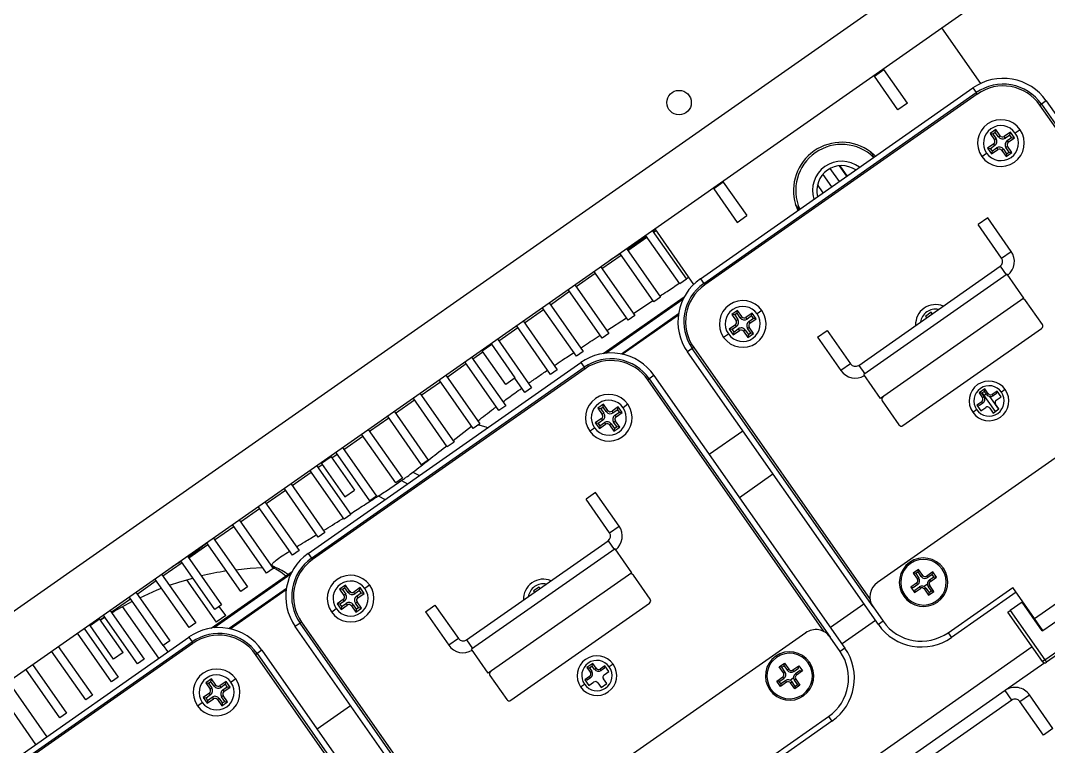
# Model space of a CAD drawing. Header units: millimetres. Extents: x 152904052 to 153933663, y 538271515 to 539240469.
# Drawn here: x 153459674.4 to 153459850.5, y 538574715 to 538574839.3 of the extents above; entities that cross this region are included whole.
import ezdxf

# ---------------------------------------------------------------- set-up
doc = ezdxf.new("R2010")
doc.units = ezdxf.units.MM
doc.layers.add('POWR', color=5, linetype='Continuous')

msp = doc.modelspace()

# ---------------------------------------------------------------- linework, layer by layer
at = {"layer": 'POWR', "color": 7}
for p, q in [((153459954.25, 538574934.92), (153459644.82, 538574718.25)), ((153459661.46, 538574718.54), (153459882.63, 538574873.41)), ((153459832.21, 538574838.11), (153459838.88, 538574828.58)), ((153459820.69, 538574829.8), (153459822.33, 538574830.94)), ((153459822.33, 538574830.94), (153459822.21, 538574831.1)), ((153459826.35, 538574825.21), (153459822.33, 538574830.94)), ((153459824.71, 538574824.06), (153459820.69, 538574829.8)), ((153459790.89, 538574795.13), (153459837.58, 538574827.83)), ((153459791.46, 538574794.31), (153459838.15, 538574827.01)), ((153459837.58, 538574827.83), (153459838.15, 538574827.01)), ((153459838.32, 538574826.76), (153459838.15, 538574827.01)), ((153459838.32, 538574826.76), (153459791.63, 538574794.07)), ((153459826.35, 538574825.21), (153459824.71, 538574824.06)), ((153459850.11, 538574825.62), (153459849.29, 538574825.04)), ((153459850.11, 538574825.62), (153459882.81, 538574778.92)), ((153459849.05, 538574824.87), (153459849.29, 538574825.04)), ((153459879.27, 538574781.71), (153459849.05, 538574824.87)), ((153459849.29, 538574825.04), (153459880.27, 538574780.81)), ((153459841.49, 538574820.67), (153459840.5, 538574819.99)), ((153459840.99, 538574819.9), (153459840.5, 538574819.99)), ((153459840.5, 538574819.99), (153459841.25, 538574818.92)), ((153459841.4, 538574820.18), (153459840.99, 538574819.9)), ((153459840.99, 538574819.9), (153459841.54, 538574819.12)), ((153459841.4, 538574820.18), (153459841.49, 538574820.67)), ((153459841.94, 538574819.41), (153459841.4, 538574820.18)), ((153459842.23, 538574819.61), (153459841.49, 538574820.67)), ((153459843.99, 538574820.23), (153459842.93, 538574819.49)), ((153459843.91, 538574819.74), (153459843.99, 538574820.23)), ((153459844.68, 538574819.25), (153459843.99, 538574820.23)), ((153459845.65, 538574820.66), (153459844.83, 538574820.08)), ((153459841.13, 538574818.22), (153459840.06, 538574817.48)), ((153459841.33, 538574817.94), (153459841.13, 538574818.22)), ((153459841.54, 538574819.12), (153459841.25, 538574818.92)), ((153459841.94, 538574819.41), (153459842.23, 538574819.61)), ((153459843.13, 538574819.2), (153459842.93, 538574819.49)), ((153459843.91, 538574819.74), (153459843.13, 538574819.2)), ((153459843.41, 538574818.79), (153459844.19, 538574819.34)), ((153459843.41, 538574818.79), (153459843.62, 538574818.5)), ((153459843.62, 538574818.5), (153459844.68, 538574819.25)), ((153459844.19, 538574819.34), (153459843.91, 538574819.74)), ((153459844.19, 538574819.34), (153459844.68, 538574819.25)), ((153459839.09, 538574816.07), (153459839.91, 538574816.64)), ((153459840.55, 538574817.39), (153459840.06, 538574817.48)), ((153459840.06, 538574817.48), (153459840.75, 538574816.5)), ((153459841.33, 538574817.94), (153459840.55, 538574817.39)), ((153459840.55, 538574817.39), (153459840.84, 538574816.99)), ((153459840.75, 538574816.5), (153459841.81, 538574817.24)), ((153459840.84, 538574816.99), (153459840.75, 538574816.5)), ((153459840.84, 538574816.99), (153459841.61, 538574817.53)), ((153459841.61, 538574817.53), (153459841.81, 538574817.24)), ((153459842.8, 538574817.32), (153459842.51, 538574817.12)), ((153459842.51, 538574817.12), (153459843.26, 538574816.05)), ((153459842.8, 538574817.32), (153459843.34, 538574816.54)), ((153459843.21, 538574817.61), (153459843.49, 538574817.81)), ((153459843.75, 538574816.83), (153459843.21, 538574817.61)), ((153459843.26, 538574816.05), (153459844.24, 538574816.74)), ((153459843.34, 538574816.54), (153459843.26, 538574816.05)), ((153459843.34, 538574816.54), (153459843.75, 538574816.83)), ((153459844.24, 538574816.74), (153459843.49, 538574817.81)), ((153459843.75, 538574816.83), (153459844.24, 538574816.74)), ((153459816.03, 538574812.74), (153459814.81, 538574814.49)), ((153459811.84, 538574812.98), (153459813.33, 538574810.85)), ((153459813.08, 538574813.99), (153459814.64, 538574811.77)), ((153459815.95, 538574812.68), (153459814.69, 538574814.48)), ((153459794.81, 538574811.67), (153459793.17, 538574810.53)), ((153459794.81, 538574811.67), (153459798.82, 538574805.94)), ((153459811.94, 538574809.87), (153459810.96, 538574811.26)), ((153459793.06, 538574810.69), (153459793.17, 538574810.53)), ((153459793.17, 538574810.53), (153459797.18, 538574804.79)), ((153459807.81, 538574806.98), (153459807.19, 538574807.86)), ((153459797.18, 538574804.79), (153459798.82, 538574805.94)), ((153459840.11, 538574805.55), (153459838.47, 538574804.4)), ((153459842.49, 538574798.67), (153459838.47, 538574804.4)), ((153459844.13, 538574799.82), (153459840.11, 538574805.55)), ((153459778.46, 538574799.98), (153459781.73, 538574802.27)), ((153459787.35, 538574794.25), (153459781.5, 538574802.6)), ((153459782.65, 538574803.4), (153459788.5, 538574795.05)), ((153459782.88, 538574803.08), (153459783.29, 538574803.36)), ((153459783.06, 538574803.69), (153459789.73, 538574794.17)), ((153459774.03, 538574796.88), (153459777.31, 538574799.18)), ((153459777.15, 538574799.41), (153459775.42, 538574798.34)), ((153459782.93, 538574791.15), (153459777.08, 538574799.5)), ((153459778.23, 538574800.31), (153459784.08, 538574791.95)), ((153459842.49, 538574798.67), (153459844.13, 538574799.82)), ((153459773.8, 538574797.21), (153459779.65, 538574788.85)), ((153459818, 538574780.3), (153459842.24, 538574797.28)), ((153459842.24, 538574797.28), (153459843.28, 538574795.8)), ((153459769.61, 538574793.79), (153459772.89, 538574796.08)), ((153459778.51, 538574788.05), (153459772.66, 538574796.41)), ((153459788.45, 538574795.12), (153459788.87, 538574795.4)), ((153459790.89, 538574795.13), (153459791.46, 538574794.31)), ((153459843.44, 538574795.92), (153459818.86, 538574778.71)), ((153459846.31, 538574791.82), (153459843.44, 538574795.92)), ((153459769.38, 538574794.11), (153459775.23, 538574785.76)), ((153459788.5, 538574795.05), (153459787.35, 538574794.25)), ((153459791.63, 538574794.07), (153459791.46, 538574794.31)), ((153459765.19, 538574790.69), (153459768.46, 538574792.98)), ((153459774.08, 538574784.95), (153459768.23, 538574793.31)), ((153459774.25, 538574782.32), (153459788.13, 538574792.05)), ((153459784.08, 538574791.95), (153459782.93, 538574791.15)), ((153459846.31, 538574791.82), (153459821.73, 538574774.61)), ((153459760.76, 538574787.59), (153459764.04, 538574789.88)), ((153459769.66, 538574781.86), (153459763.81, 538574790.21)), ((153459764.96, 538574791.02), (153459770.81, 538574782.66)), ((153459787.9, 538574791.57), (153459774.77, 538574782.38)), ((153459779.41, 538574789.2), (153459782.76, 538574791.39)), ((153459849.46, 538574787.32), (153459846.59, 538574791.41)), ((153459774.89, 538574786.24), (153459778.24, 538574788.43)), ((153459787.15, 538574789.1), (153459777.36, 538574782.24)), ((153459777.49, 538574782.21), (153459787.13, 538574788.96)), ((153459779.65, 538574788.85), (153459778.51, 538574788.05)), ((153459797.25, 538574789.7), (153459796.27, 538574789.01)), ((153459796.27, 538574789.01), (153459797.01, 538574787.95)), ((153459796.76, 538574788.93), (153459796.27, 538574789.01)), ((153459797.17, 538574789.21), (153459796.76, 538574788.93)), ((153459796.76, 538574788.93), (153459797.3, 538574788.15)), ((153459797.3, 538574788.15), (153459797.01, 538574787.95)), ((153459797.17, 538574789.21), (153459797.25, 538574789.7)), ((153459797.71, 538574788.43), (153459797.17, 538574789.21)), ((153459798, 538574788.64), (153459797.25, 538574789.7)), ((153459797.71, 538574788.43), (153459798, 538574788.64)), ((153459799.76, 538574789.26), (153459798.69, 538574788.51)), ((153459798.89, 538574788.23), (153459798.69, 538574788.51)), ((153459799.67, 538574788.77), (153459798.89, 538574788.23)), ((153459799.18, 538574787.82), (153459799.96, 538574788.36)), ((153459799.38, 538574787.53), (153459800.45, 538574788.28)), ((153459799.67, 538574788.77), (153459799.76, 538574789.26)), ((153459799.96, 538574788.36), (153459799.67, 538574788.77)), ((153459800.45, 538574788.28), (153459799.76, 538574789.26)), ((153459799.96, 538574788.36), (153459800.45, 538574788.28)), ((153459801.41, 538574789.69), (153459800.59, 538574789.11)), ((153459830.44, 538574789.38), (153459829.46, 538574788.69)), ((153459829.46, 538574788.69), (153459829.63, 538574788.44)), ((153459830.61, 538574789.13), (153459830.44, 538574789.38)), ((153459756.34, 538574784.49), (153459759.62, 538574786.79)), ((153459765.24, 538574778.76), (153459759.39, 538574787.12)), ((153459760.53, 538574787.92), (153459766.38, 538574779.56)), ((153459796.89, 538574787.25), (153459795.83, 538574786.51)), ((153459795.83, 538574786.51), (153459796.51, 538574785.52)), ((153459796.32, 538574786.42), (153459795.83, 538574786.51)), ((153459797.09, 538574786.96), (153459796.32, 538574786.42)), ((153459796.32, 538574786.42), (153459796.6, 538574786.01)), ((153459796.6, 538574786.01), (153459797.38, 538574786.56)), ((153459797.09, 538574786.96), (153459796.89, 538574787.25)), ((153459797.38, 538574786.56), (153459797.58, 538574786.27)), ((153459798.56, 538574786.35), (153459798.28, 538574786.15)), ((153459798.56, 538574786.35), (153459799.11, 538574785.57)), ((153459798.97, 538574786.63), (153459799.26, 538574786.83)), ((153459799.52, 538574785.86), (153459798.97, 538574786.63)), ((153459799.18, 538574787.82), (153459799.38, 538574787.53)), ((153459800, 538574785.77), (153459799.26, 538574786.83)), ((153459825.58, 538574769.99), (153459849.34, 538574786.62)), ((153459756.11, 538574784.82), (153459761.96, 538574776.47)), ((153459775.23, 538574785.76), (153459774.08, 538574784.95)), ((153459794.86, 538574785.1), (153459795.68, 538574785.67)), ((153459796.51, 538574785.52), (153459797.58, 538574786.27)), ((153459796.6, 538574786.01), (153459796.51, 538574785.52)), ((153459798.28, 538574786.15), (153459799.02, 538574785.08)), ((153459799.02, 538574785.08), (153459800, 538574785.77)), ((153459799.11, 538574785.57), (153459799.02, 538574785.08)), ((153459799.11, 538574785.57), (153459799.52, 538574785.86)), ((153459799.52, 538574785.86), (153459800, 538574785.77)), ((153459810.95, 538574785.13), (153459812.59, 538574786.28)), ((153459810.95, 538574785.13), (153459814.96, 538574779.4)), ((153459812.59, 538574786.28), (153459816.6, 538574780.54)), ((153459753.52, 538574782.76), (153459755.16, 538574783.91)), ((153459755.16, 538574783.91), (153459755.04, 538574784.07)), ((153459759.18, 538574778.18), (153459755.16, 538574783.91)), ((153459789.49, 538574783.17), (153459788.68, 538574782.6)), ((153459789.74, 538574783.34), (153459789.49, 538574783.17)), ((153459820.47, 538574738.94), (153459789.49, 538574783.17)), ((153459789.74, 538574783.34), (153459819.96, 538574740.18)), ((153459751.69, 538574781.72), (153459757.54, 538574773.37)), ((153459751.92, 538574781.4), (153459753.64, 538574782.6)), ((153459757.54, 538574777.03), (153459753.52, 538574782.76)), ((153459770.81, 538574782.66), (153459769.66, 538574781.86)), ((153459821.37, 538574735.91), (153459788.68, 538574782.6)), ((153459876.09, 538574781.54), (153459821.2, 538574743.11)), ((153459723.71, 538574748.1), (153459770.41, 538574780.79)), ((153459724.29, 538574747.28), (153459770.98, 538574779.97)), ((153459771.15, 538574779.73), (153459724.46, 538574747.03)), ((153459747.49, 538574778.3), (153459750.77, 538574780.59)), ((153459756.39, 538574772.57), (153459750.54, 538574780.92)), ((153459766.38, 538574779.56), (153459765.24, 538574778.76)), ((153459770.41, 538574780.79), (153459770.98, 538574779.97)), ((153459771.15, 538574779.73), (153459770.98, 538574779.97)), ((153459816.6, 538574780.54), (153459814.96, 538574779.4)), ((153459818, 538574780.3), (153459819.03, 538574778.82)), ((153459751.97, 538574769.47), (153459746.12, 538574777.82)), ((153459747.26, 538574778.63), (153459753.11, 538574770.27)), ((153459759.18, 538574778.18), (153459757.54, 538574777.03)), ((153459760.81, 538574775.66), (153459759.09, 538574778.12)), ((153459781.88, 538574777.84), (153459782.12, 538574778.01)), ((153459812.1, 538574734.67), (153459781.88, 538574777.84)), ((153459782.94, 538574778.58), (153459782.12, 538574778.01)), ((153459782.12, 538574778.01), (153459813.09, 538574733.77)), ((153459782.94, 538574778.58), (153459815.63, 538574731.89)), ((153459821.73, 538574774.61), (153459818.86, 538574778.71)), ((153459743.07, 538574775.2), (153459746.35, 538574777.5)), ((153459761.96, 538574776.47), (153459760.81, 538574775.66)), ((153459839.62, 538574776.27), (153459838.63, 538574775.58)), ((153459839.54, 538574775.84), (153459839.06, 538574775.51)), ((153459839.54, 538574775.84), (153459839.62, 538574776.27)), ((153459839.94, 538574775.28), (153459839.54, 538574775.84)), ((153459840.19, 538574775.45), (153459839.62, 538574776.27)), ((153459841.7, 538574775.9), (153459840.89, 538574775.33)), ((153459841.63, 538574775.48), (153459841.7, 538574775.9)), ((153459842.39, 538574774.92), (153459841.7, 538574775.9)), ((153459843.11, 538574776.16), (153459842.46, 538574775.7)), ((153459738.65, 538574772.1), (153459741.92, 538574774.4)), ((153459747.54, 538574766.37), (153459741.69, 538574774.73)), ((153459742.84, 538574775.53), (153459748.69, 538574767.17)), ((153459822.02, 538574774.2), (153459824.89, 538574770.11)), ((153459839.08, 538574774.07), (153459838.26, 538574773.49)), ((153459838.63, 538574775.58), (153459839.21, 538574774.76)), ((153459839.06, 538574775.51), (153459838.63, 538574775.58)), ((153459839.06, 538574775.51), (153459839.46, 538574774.94)), ((153459839.26, 538574773.82), (153459839.08, 538574774.07)), ((153459839.14, 538574775.56), (153459841.37, 538574772.37)), ((153459839.46, 538574774.94), (153459839.21, 538574774.76)), ((153459839.42, 538574775.16), (153459839.82, 538574775.44)), ((153459839.94, 538574775.28), (153459840.19, 538574775.45)), ((153459840.42, 538574774.95), (153459841.94, 538574772.77)), ((153459841.06, 538574775.08), (153459840.89, 538574775.33)), ((153459841.63, 538574775.48), (153459841.06, 538574775.08)), ((153459841.57, 538574774.35), (153459842.39, 538574774.92)), ((153459738.42, 538574772.43), (153459744.27, 538574764.08)), ((153459757.54, 538574773.37), (153459756.39, 538574772.57)), ((153459774.32, 538574773.64), (153459773.33, 538574772.95)), ((153459773.33, 538574772.95), (153459774.08, 538574771.89)), ((153459773.82, 538574772.87), (153459773.33, 538574772.95)), ((153459774.23, 538574773.15), (153459773.82, 538574772.87)), ((153459773.82, 538574772.87), (153459774.37, 538574772.09)), ((153459774.23, 538574773.15), (153459774.32, 538574773.64)), ((153459774.77, 538574772.37), (153459774.23, 538574773.15)), ((153459775.06, 538574772.58), (153459774.32, 538574773.64)), ((153459774.77, 538574772.37), (153459775.06, 538574772.58)), ((153459776.82, 538574773.2), (153459775.76, 538574772.45)), ((153459775.96, 538574772.17), (153459775.76, 538574772.45)), ((153459776.74, 538574772.71), (153459775.96, 538574772.17)), ((153459776.24, 538574771.76), (153459777.02, 538574772.3)), ((153459776.74, 538574772.71), (153459776.82, 538574773.2)), ((153459777.02, 538574772.3), (153459776.74, 538574772.71)), ((153459777.51, 538574772.22), (153459776.82, 538574773.2)), ((153459777.02, 538574772.3), (153459777.51, 538574772.22)), ((153459778.48, 538574773.63), (153459777.66, 538574773.05)), ((153459837.54, 538574772.26), (153459838.2, 538574772.72)), ((153459838.26, 538574773.49), (153459838.95, 538574772.51)), ((153459838.69, 538574773.42), (153459838.26, 538574773.49)), ((153459839.26, 538574773.82), (153459838.69, 538574773.42)), ((153459838.95, 538574772.51), (153459839.77, 538574773.08)), ((153459840.47, 538574772.96), (153459841.04, 538574772.14)), ((153459841.04, 538574772.14), (153459842.02, 538574772.83)), ((153459842.02, 538574772.83), (153459841.45, 538574773.65)), ((153459734.22, 538574769.01), (153459737.5, 538574771.3)), ((153459743.12, 538574763.27), (153459737.27, 538574771.63)), ((153459773.96, 538574771.19), (153459772.89, 538574770.45)), ((153459774.16, 538574770.9), (153459773.38, 538574770.36)), ((153459773.66, 538574769.95), (153459774.44, 538574770.5)), ((153459774.16, 538574770.9), (153459773.96, 538574771.19)), ((153459774.37, 538574772.09), (153459774.08, 538574771.89)), ((153459774.44, 538574770.5), (153459774.64, 538574770.21)), ((153459776.03, 538574770.57), (153459776.32, 538574770.77)), ((153459776.58, 538574769.8), (153459776.03, 538574770.57)), ((153459776.24, 538574771.76), (153459776.45, 538574771.47)), ((153459777.07, 538574769.71), (153459776.32, 538574770.77)), ((153459776.45, 538574771.47), (153459777.51, 538574772.22)), ((153459733.99, 538574769.33), (153459739.84, 538574760.98)), ((153459748.52, 538574767.42), (153459751.66, 538574769.91)), ((153459753.11, 538574770.27), (153459751.97, 538574769.47)), ((153459771.92, 538574769.04), (153459772.74, 538574769.61)), ((153459772.89, 538574770.45), (153459773.58, 538574769.46)), ((153459773.38, 538574770.36), (153459772.89, 538574770.45)), ((153459773.38, 538574770.36), (153459773.66, 538574769.95)), ((153459773.58, 538574769.46), (153459774.64, 538574770.21)), ((153459773.66, 538574769.95), (153459773.58, 538574769.46)), ((153459775.63, 538574770.29), (153459775.34, 538574770.09)), ((153459775.34, 538574770.09), (153459776.09, 538574769.02)), ((153459775.63, 538574770.29), (153459776.17, 538574769.51)), ((153459776.09, 538574769.02), (153459777.07, 538574769.71)), ((153459776.17, 538574769.51), (153459776.09, 538574769.02)), ((153459776.17, 538574769.51), (153459776.58, 538574769.8)), ((153459776.58, 538574769.8), (153459777.07, 538574769.71)), ((153459792.41, 538574765.07), (153459798.14, 538574769.08)), ((153459729.8, 538574765.91), (153459733.08, 538574768.2)), ((153459738.7, 538574760.18), (153459732.85, 538574768.53)), ((153459748.69, 538574767.17), (153459747.54, 538574766.37)), ((153459734.27, 538574757.08), (153459728.42, 538574765.43)), ((153459729.57, 538574766.24), (153459735.42, 538574757.88)), ((153459725.89, 538574763.66), (153459726, 538574763.49)), ((153459727.64, 538574764.64), (153459726, 538574763.49)), ((153459726, 538574763.49), (153459730.01, 538574757.76)), ((153459727.64, 538574764.64), (153459731.65, 538574758.91)), ((153459727.75, 538574764.48), (153459728.65, 538574765.11)), ((153459744.27, 538574764.08), (153459743.12, 538574763.27)), ((153459720.95, 538574759.71), (153459724.23, 538574762.01)), ((153459729.85, 538574753.98), (153459724, 538574762.34)), ((153459725.15, 538574763.14), (153459731, 538574754.78)), ((153459725.38, 538574762.81), (153459726.11, 538574763.33)), ((153459741.62, 538574761.99), (153459742.75, 538574761.43)), ((153459797.57, 538574757.69), (153459803.3, 538574761.71)), ((153459720.72, 538574760.04), (153459726.57, 538574751.69)), ((153459739.84, 538574760.98), (153459738.7, 538574760.18)), ((153459739.68, 538574760.56), (153459740.71, 538574760)), ((153459716.53, 538574756.62), (153459719.81, 538574758.91)), ((153459725.43, 538574750.88), (153459719.58, 538574759.24)), ((153459730.01, 538574757.76), (153459731.65, 538574758.91)), ((153459772.94, 538574758.52), (153459771.3, 538574757.37)), ((153459776.96, 538574752.78), (153459772.94, 538574758.52)), ((153459716.3, 538574756.95), (153459722.15, 538574748.59)), ((153459735.42, 538574757.88), (153459734.27, 538574757.08)), ((153459735.71, 538574757.93), (153459736.89, 538574757.32)), ((153459775.32, 538574751.64), (153459771.3, 538574757.37)), ((153459712.11, 538574753.52), (153459715.38, 538574755.81)), ((153459721, 538574747.79), (153459715.15, 538574756.14)), ((153459731, 538574754.78), (153459729.85, 538574753.98)), ((153459716.58, 538574744.69), (153459710.73, 538574753.04)), ((153459711.88, 538574753.85), (153459717.73, 538574745.49)), ((153459707.68, 538574750.42), (153459710.96, 538574752.72)), ((153459726.57, 538574751.69), (153459725.43, 538574750.88)), ((153459775.32, 538574751.64), (153459776.96, 538574752.78)), ((153459703.26, 538574747.33), (153459706.54, 538574749.62)), ((153459712.16, 538574741.59), (153459706.31, 538574749.95)), ((153459707.45, 538574750.75), (153459713.3, 538574742.4)), ((153459750.83, 538574733.27), (153459775.07, 538574750.24)), ((153459775.07, 538574750.24), (153459776.1, 538574748.77)), ((153459703.03, 538574747.65), (153459708.88, 538574739.3)), ((153459722.15, 538574748.59), (153459721, 538574747.79)), ((153459723.71, 538574748.1), (153459724.29, 538574747.28)), ((153459776.27, 538574748.88), (153459751.69, 538574731.68)), ((153459779.14, 538574744.79), (153459776.27, 538574748.88)), ((153459698.84, 538574744.23), (153459702.11, 538574746.52)), ((153459700.43, 538574745.84), (153459701.98, 538574746.72)), ((153459707.73, 538574738.49), (153459701.88, 538574746.85)), ((153459717.65, 538574745.82), (153459717.46, 538574746.01)), ((153459724.46, 538574747.03), (153459724.29, 538574747.28)), ((153459698.61, 538574744.56), (153459704.46, 538574736.2)), ((153459707.08, 538574735.29), (153459720.96, 538574745.01)), ((153459720.73, 538574744.54), (153459707.6, 538574735.35)), ((153459717.73, 538574745.49), (153459716.58, 538574744.69)), ((153459717.47, 538574745.73), (153459717.87, 538574745.73)), ((153459779.14, 538574744.79), (153459754.56, 538574727.58)), ((153459782.29, 538574740.28), (153459779.42, 538574744.38)), ((153459828.24, 538574745.36), (153459827.34, 538574744.73)), ((153459827.34, 538574744.73), (153459828.06, 538574743.7)), ((153459827.77, 538574744.65), (153459827.34, 538574744.73)), ((153459828.17, 538574744.93), (153459827.77, 538574744.65)), ((153459827.77, 538574744.65), (153459828.31, 538574743.88)), ((153459828.17, 538574744.93), (153459828.24, 538574745.36)), ((153459828.71, 538574744.16), (153459828.17, 538574744.93)), ((153459828.96, 538574744.33), (153459828.24, 538574745.36)), ((153459828.71, 538574744.16), (153459828.96, 538574744.33)), ((153459830.68, 538574744.93), (153459829.65, 538574744.21)), ((153459829.83, 538574743.96), (153459829.65, 538574744.21)), ((153459830.6, 538574744.5), (153459829.83, 538574743.96)), ((153459830.11, 538574743.56), (153459830.88, 538574744.1)), ((153459830.6, 538574744.5), (153459830.68, 538574744.93)), ((153459830.88, 538574744.1), (153459830.6, 538574744.5)), ((153459831.31, 538574744.03), (153459830.68, 538574744.93)), ((153459830.88, 538574744.1), (153459831.31, 538574744.03)), ((153459832.3, 538574745.39), (153459832.51, 538574745.54)), ((153459694.41, 538574741.13), (153459697.69, 538574743.43)), ((153459703.31, 538574735.4), (153459697.46, 538574743.75)), ((153459702.87, 538574743.57), (153459707.94, 538574736.32)), ((153459713.3, 538574742.4), (153459712.16, 538574741.59)), ((153459730.08, 538574742.67), (153459729.1, 538574741.98)), ((153459729.99, 538574742.18), (153459730.08, 538574742.67)), ((153459730.83, 538574741.6), (153459730.08, 538574742.67)), ((153459734.24, 538574742.65), (153459733.42, 538574742.08)), ((153459763.27, 538574742.34), (153459762.29, 538574741.66)), ((153459763.44, 538574742.1), (153459763.27, 538574742.34)), ((153459827.93, 538574743), (153459826.91, 538574742.29)), ((153459828.11, 538574742.75), (153459827.34, 538574742.21)), ((153459827.62, 538574741.81), (153459828.39, 538574742.36)), ((153459828.11, 538574742.75), (153459827.93, 538574743)), ((153459828.31, 538574743.88), (153459828.06, 538574743.7)), ((153459828.39, 538574742.36), (153459828.57, 538574742.1)), ((153459829.77, 538574742.82), (153459829.2, 538574742.42)), ((153459829.91, 538574742.44), (153459830.16, 538574742.61)), ((153459830.45, 538574741.66), (153459829.91, 538574742.44)), ((153459830.11, 538574743.56), (153459830.29, 538574743.31)), ((153459830.88, 538574741.59), (153459830.16, 538574742.61)), ((153459830.29, 538574743.31), (153459831.31, 538574744.03)), ((153459698.89, 538574732.3), (153459693.04, 538574740.66)), ((153459694.18, 538574741.46), (153459700.03, 538574733.1)), ((153459719.98, 538574742.06), (153459710.19, 538574735.21)), ((153459710.32, 538574735.18), (153459719.96, 538574741.93)), ((153459729.1, 538574741.98), (153459729.84, 538574740.91)), ((153459729.59, 538574741.89), (153459729.1, 538574741.98)), ((153459729.99, 538574742.18), (153459729.59, 538574741.89)), ((153459729.59, 538574741.89), (153459730.13, 538574741.12)), ((153459730.13, 538574741.12), (153459729.84, 538574740.91)), ((153459730.54, 538574741.4), (153459729.99, 538574742.18)), ((153459730.54, 538574741.4), (153459730.83, 538574741.6)), ((153459732.59, 538574742.23), (153459731.52, 538574741.48)), ((153459731.72, 538574741.19), (153459731.52, 538574741.48)), ((153459732.5, 538574741.74), (153459731.72, 538574741.19)), ((153459732.01, 538574740.78), (153459732.79, 538574741.33)), ((153459732.01, 538574740.78), (153459732.21, 538574740.5)), ((153459732.21, 538574740.5), (153459733.28, 538574741.24)), ((153459732.5, 538574741.74), (153459732.59, 538574742.23)), ((153459732.79, 538574741.33), (153459732.5, 538574741.74)), ((153459733.28, 538574741.24), (153459732.59, 538574742.23)), ((153459732.79, 538574741.33), (153459733.28, 538574741.24)), ((153459762.29, 538574741.66), (153459762.46, 538574741.41)), ((153459825.91, 538574740.92), (153459825.71, 538574740.78)), ((153459826.91, 538574742.29), (153459827.54, 538574741.39)), ((153459827.34, 538574742.21), (153459826.91, 538574742.29)), ((153459827.54, 538574741.39), (153459828.57, 538574742.1)), ((153459827.62, 538574741.81), (153459827.54, 538574741.39)), ((153459829.51, 538574742.16), (153459829.26, 538574741.98)), ((153459829.26, 538574741.98), (153459829.98, 538574740.96)), ((153459829.51, 538574742.16), (153459830.05, 538574741.38)), ((153459829.98, 538574740.96), (153459830.88, 538574741.59)), ((153459830.05, 538574741.38), (153459829.98, 538574740.96)), ((153459830.05, 538574741.38), (153459830.45, 538574741.66)), ((153459830.45, 538574741.66), (153459830.88, 538574741.59)), ((153459833.33, 538574734.51), (153459844.39, 538574742.26)), ((153459844.96, 538574741.44), (153459833.9, 538574733.7)), ((153459848.12, 538574736.93), (153459844.39, 538574742.26)), ((153459848.12, 538574736.93), (153459854.67, 538574741.52)), ((153459689.99, 538574738.03), (153459693.27, 538574740.33)), ((153459691.86, 538574738.98), (153459698.06, 538574730.13)), ((153459708.88, 538574739.3), (153459707.73, 538574738.49)), ((153459709.58, 538574737.47), (153459708.49, 538574739.02)), ((153459729.72, 538574740.22), (153459728.66, 538574739.47)), ((153459728.66, 538574739.47), (153459729.34, 538574738.49)), ((153459729.15, 538574739.39), (153459728.66, 538574739.47)), ((153459729.92, 538574739.93), (153459729.15, 538574739.39)), ((153459729.15, 538574739.39), (153459729.43, 538574738.98)), ((153459729.34, 538574738.49), (153459730.41, 538574739.24)), ((153459729.43, 538574738.98), (153459729.34, 538574738.49)), ((153459729.43, 538574738.98), (153459730.21, 538574739.52)), ((153459729.92, 538574739.93), (153459729.72, 538574740.22)), ((153459730.21, 538574739.52), (153459730.41, 538574739.24)), ((153459731.39, 538574739.31), (153459731.11, 538574739.11)), ((153459731.11, 538574739.11), (153459731.85, 538574738.05)), ((153459731.39, 538574739.31), (153459731.94, 538574738.54)), ((153459731.8, 538574739.6), (153459732.09, 538574739.8)), ((153459732.34, 538574738.82), (153459731.8, 538574739.6)), ((153459731.94, 538574738.54), (153459732.34, 538574738.82)), ((153459732.83, 538574738.74), (153459732.09, 538574739.8)), ((153459732.34, 538574738.82), (153459732.83, 538574738.74)), ((153459743.78, 538574738.1), (153459745.42, 538574739.25)), ((153459745.42, 538574739.25), (153459749.43, 538574733.51)), ((153459758.41, 538574722.95), (153459782.17, 538574739.59)), ((153459818.9, 538574739.43), (153459813.17, 538574735.41)), ((153459820.47, 538574738.94), (153459822.19, 538574736.48)), ((153459846.01, 538574739.73), (153459843.96, 538574738.3)), ((153459846.01, 538574739.73), (153459846.11, 538574739.8)), ((153459849.45, 538574734.82), (153459846.01, 538574739.73)), ((153459849.55, 538574734.89), (153459856.1, 538574739.47)), ((153459687.99, 538574736.88), (153459687.87, 538574737.04)), ((153459688.1, 538574736.71), (153459688.84, 538574737.23)), ((153459688.11, 538574736.7), (153459688.87, 538574737.19)), ((153459694.46, 538574729.2), (153459688.61, 538574737.56)), ((153459689.76, 538574738.36), (153459695.61, 538574730.01)), ((153459709.58, 538574737.47), (153459708.11, 538574736.44)), ((153459727.69, 538574738.06), (153459728.51, 538574738.64)), ((153459731.85, 538574738.05), (153459732.83, 538574738.74)), ((153459731.94, 538574738.54), (153459731.85, 538574738.05)), ((153459743.78, 538574738.1), (153459747.79, 538574732.36)), ((153459843.55, 538574738.01), (153459843.96, 538574738.3)), ((153459849.46, 538574729.57), (153459843.55, 538574738.01)), ((153459843.96, 538574738.3), (153459849.87, 538574729.86)), ((153459849.87, 538574729.86), (153459860.93, 538574737.6)), ((153459685.34, 538574735.26), (153459691.19, 538574726.91)), ((153459686.35, 538574735.73), (153459687.99, 538574736.88)), ((153459690.37, 538574730), (153459686.35, 538574735.73)), ((153459692, 538574731.14), (153459687.99, 538574736.88)), ((153459704.46, 538574736.2), (153459703.31, 538574735.4)), ((153459708.11, 538574736.44), (153459707.94, 538574736.32)), ((153459722.32, 538574736.14), (153459721.5, 538574735.56)), ((153459754.2, 538574688.87), (153459721.5, 538574735.56)), ((153459722.57, 538574736.31), (153459722.32, 538574736.14)), ((153459753.3, 538574691.9), (153459722.32, 538574736.14)), ((153459722.57, 538574736.31), (153459752.79, 538574693.15)), ((153459820.88, 538574736.6), (153459815.15, 538574732.59)), ((153459822.19, 538574736.48), (153459821.37, 538574735.91)), ((153459849.55, 538574734.89), (153459848.12, 538574736.93)), ((153459849.22, 538574735.15), (153459849.28, 538574735.27)), ((153459860.97, 538574737.02), (153459850.16, 538574729.45)), ((153459656.75, 538574701.21), (153459703.24, 538574733.76)), ((153459690.04, 538574726.11), (153459684.19, 538574734.46)), ((153459703.24, 538574733.76), (153459703.81, 538574732.94)), ((153459749.43, 538574733.51), (153459747.79, 538574732.36)), ((153459808.92, 538574734.51), (153459754.03, 538574696.08)), ((153459814.82, 538574731.32), (153459813.09, 538574733.77)), ((153459833.33, 538574734.51), (153459833.9, 538574733.7)), ((153459849.28, 538574735.06), (153459849.38, 538574735.13)), ((153459849.45, 538574734.82), (153459849.55, 538574734.89)), ((153459657.32, 538574700.39), (153459703.81, 538574732.94)), ((153459703.98, 538574732.69), (153459657.49, 538574700.14)), ((153459680.91, 538574732.17), (153459686.76, 538574723.81)), ((153459700.03, 538574733.1), (153459698.89, 538574732.3)), ((153459699.69, 538574731.28), (153459698.95, 538574732.34)), ((153459703.98, 538574732.69), (153459703.81, 538574732.94)), ((153459750.83, 538574733.27), (153459751.86, 538574731.79)), ((153459847.71, 538574732.07), (153459810.23, 538574705.82)), ((153459815.63, 538574731.89), (153459814.82, 538574731.32)), ((153459685.62, 538574723.01), (153459679.77, 538574731.36)), ((153459692, 538574731.14), (153459690.37, 538574730)), ((153459695.61, 538574730.01), (153459694.46, 538574729.2)), ((153459714.71, 538574730.8), (153459714.95, 538574730.98)), ((153459744.93, 538574687.64), (153459714.71, 538574730.8)), ((153459715.77, 538574731.55), (153459714.95, 538574730.98)), ((153459714.95, 538574730.98), (153459745.92, 538574686.74)), ((153459715.77, 538574731.55), (153459748.46, 538574684.86)), ((153459754.56, 538574727.58), (153459751.69, 538574731.68)), ((153459681.19, 538574719.91), (153459675.34, 538574728.27)), ((153459676.49, 538574729.07), (153459682.34, 538574720.71)), ((153459772.45, 538574729.24), (153459771.46, 538574728.55)), ((153459771.89, 538574728.47), (153459771.46, 538574728.55)), ((153459771.46, 538574728.55), (153459772.04, 538574727.73)), ((153459772.37, 538574728.81), (153459771.89, 538574728.47)), ((153459771.89, 538574728.47), (153459772.29, 538574727.91)), ((153459772.37, 538574728.81), (153459772.45, 538574729.24)), ((153459772.77, 538574728.24), (153459772.37, 538574728.81)), ((153459773.02, 538574728.42), (153459772.45, 538574729.24)), ((153459772.77, 538574728.24), (153459773.02, 538574728.42)), ((153459774.53, 538574728.87), (153459773.72, 538574728.3)), ((153459773.89, 538574728.04), (153459773.72, 538574728.3)), ((153459774.46, 538574728.44), (153459773.89, 538574728.04)), ((153459774.46, 538574728.44), (153459774.53, 538574728.87)), ((153459775.22, 538574727.89), (153459774.53, 538574728.87)), ((153459775.94, 538574729.12), (153459775.29, 538574728.67)), ((153459804.4, 538574728.67), (153459805.3, 538574729.3)), ((153459805.12, 538574727.64), (153459804.4, 538574728.67)), ((153459804.83, 538574728.59), (153459804.4, 538574728.67)), ((153459804.83, 538574728.59), (153459805.23, 538574728.87)), ((153459805.37, 538574727.82), (153459804.83, 538574728.59)), ((153459805.23, 538574728.87), (153459805.3, 538574729.3)), ((153459805.23, 538574728.87), (153459805.77, 538574728.1)), ((153459805.3, 538574729.3), (153459806.02, 538574728.27)), ((153459805.77, 538574728.1), (153459806.02, 538574728.27)), ((153459806.72, 538574728.15), (153459807.74, 538574728.87)), ((153459806.89, 538574727.9), (153459807.67, 538574728.44)), ((153459807.67, 538574728.44), (153459807.74, 538574728.87)), ((153459807.74, 538574728.87), (153459808.37, 538574727.97)), ((153459809.37, 538574729.33), (153459809.57, 538574729.48)), ((153459849.86, 538574729.36), (153459843.07, 538574724.61)), ((153459849.87, 538574729.86), (153459849.46, 538574729.57)), ((153459849.87, 538574729.86), (153459850.16, 538574729.45)), ((153459691.19, 538574726.91), (153459690.04, 538574726.11)), ((153459707.14, 538574726.61), (153459706.16, 538574725.92)), ((153459707.06, 538574726.12), (153459707.14, 538574726.61)), ((153459707.89, 538574725.54), (153459707.14, 538574726.61)), ((153459711.31, 538574726.59), (153459710.49, 538574726.02)), ((153459754.85, 538574727.17), (153459757.72, 538574723.08)), ((153459771.91, 538574727.03), (153459771.09, 538574726.46)), ((153459771.09, 538574726.46), (153459771.78, 538574725.48)), ((153459771.52, 538574726.39), (153459771.09, 538574726.46)), ((153459772.09, 538574726.78), (153459771.52, 538574726.39)), ((153459772.09, 538574726.78), (153459771.91, 538574727.03)), ((153459772.29, 538574727.91), (153459772.04, 538574727.73)), ((153459774.85, 538574725.8), (153459774.28, 538574726.62)), ((153459774.4, 538574727.31), (153459775.22, 538574727.89)), ((153459803.97, 538574726.23), (153459805, 538574726.94)), ((153459804.4, 538574726.15), (153459805.17, 538574726.69)), ((153459805.17, 538574726.69), (153459805, 538574726.94)), ((153459805.37, 538574727.82), (153459805.12, 538574727.64)), ((153459806.83, 538574726.76), (153459806.26, 538574726.36)), ((153459806.89, 538574727.9), (153459806.72, 538574728.15)), ((153459806.97, 538574726.38), (153459807.23, 538574726.55)), ((153459807.95, 538574728.04), (153459807.17, 538574727.5)), ((153459807.17, 538574727.5), (153459807.35, 538574727.25)), ((153459807.23, 538574726.55), (153459807.94, 538574725.53)), ((153459808.37, 538574727.97), (153459807.35, 538574727.25)), ((153459807.95, 538574728.04), (153459808.37, 538574727.97)), ((153459670.43, 538574724.82), (153459677.02, 538574715.4)), ((153459672.31, 538574726.14), (153459678.91, 538574716.72)), ((153459706.65, 538574725.83), (153459706.16, 538574725.92)), ((153459706.16, 538574725.92), (153459706.91, 538574724.85)), ((153459707.06, 538574726.12), (153459706.65, 538574725.83)), ((153459706.65, 538574725.83), (153459707.2, 538574725.06)), ((153459707.2, 538574725.06), (153459706.91, 538574724.85)), ((153459707.6, 538574725.34), (153459707.06, 538574726.12)), ((153459707.6, 538574725.34), (153459707.89, 538574725.54)), ((153459709.65, 538574726.17), (153459708.59, 538574725.42)), ((153459708.79, 538574725.13), (153459708.59, 538574725.42)), ((153459709.57, 538574725.68), (153459708.79, 538574725.13)), ((153459709.07, 538574724.72), (153459709.85, 538574725.27)), ((153459709.07, 538574724.72), (153459709.28, 538574724.44)), ((153459709.28, 538574724.44), (153459710.34, 538574725.18)), ((153459709.57, 538574725.68), (153459709.65, 538574726.17)), ((153459709.85, 538574725.27), (153459709.57, 538574725.68)), ((153459710.34, 538574725.18), (153459709.65, 538574726.17)), ((153459709.85, 538574725.27), (153459710.34, 538574725.18)), ((153459770.37, 538574725.22), (153459771.03, 538574725.68)), ((153459771.78, 538574725.48), (153459772.6, 538574726.05)), ((153459773.3, 538574725.93), (153459773.87, 538574725.11)), ((153459773.87, 538574725.11), (153459774.85, 538574725.8)), ((153459802.98, 538574724.86), (153459802.77, 538574724.72)), ((153459804.6, 538574725.33), (153459803.97, 538574726.23)), ((153459804.4, 538574726.15), (153459803.97, 538574726.23)), ((153459804.68, 538574725.75), (153459804.4, 538574726.15)), ((153459805.63, 538574726.04), (153459804.6, 538574725.33)), ((153459804.68, 538574725.75), (153459804.6, 538574725.33)), ((153459805.45, 538574726.3), (153459804.68, 538574725.75)), ((153459805.45, 538574726.3), (153459805.63, 538574726.04)), ((153459806.58, 538574726.1), (153459806.33, 538574725.92)), ((153459807.04, 538574724.9), (153459806.33, 538574725.92)), ((153459807.12, 538574725.32), (153459806.58, 538574726.1)), ((153459806.97, 538574726.38), (153459807.52, 538574725.6)), ((153459807.94, 538574725.53), (153459807.04, 538574724.9)), ((153459807.12, 538574725.32), (153459807.04, 538574724.9)), ((153459807.52, 538574725.6), (153459807.12, 538574725.32)), ((153459807.52, 538574725.6), (153459807.94, 538574725.53)), ((153459686.76, 538574723.81), (153459685.62, 538574723.01)), ((153459706.78, 538574724.16), (153459705.72, 538574723.41)), ((153459706.21, 538574723.33), (153459705.72, 538574723.41)), ((153459705.72, 538574723.41), (153459706.41, 538574722.43)), ((153459706.99, 538574723.87), (153459706.21, 538574723.33)), ((153459706.21, 538574723.33), (153459706.49, 538574722.92)), ((153459706.41, 538574722.43), (153459707.47, 538574723.18)), ((153459706.49, 538574722.92), (153459707.27, 538574723.46)), ((153459706.99, 538574723.87), (153459706.78, 538574724.16)), ((153459707.27, 538574723.46), (153459707.47, 538574723.18)), ((153459708.46, 538574723.25), (153459708.17, 538574723.05)), ((153459708.17, 538574723.05), (153459708.91, 538574721.99)), ((153459708.46, 538574723.25), (153459709, 538574722.48)), ((153459708.86, 538574723.54), (153459709.15, 538574723.74)), ((153459709.41, 538574722.76), (153459708.86, 538574723.54)), ((153459709.9, 538574722.68), (153459709.15, 538574723.74)), ((153459843.07, 538574724.61), (153459818.83, 538574707.63)), ((153459844.22, 538574722.97), (153459819.97, 538574706)), ((153459844.22, 538574722.97), (153459843.07, 538574724.61)), ((153459845.61, 538574722.73), (153459847.25, 538574723.87)), ((153459851.27, 538574718.14), (153459847.25, 538574723.87)), ((153459704.75, 538574722), (153459705.57, 538574722.58)), ((153459706.49, 538574722.92), (153459706.41, 538574722.43)), ((153459708.91, 538574721.99), (153459709.9, 538574722.68)), ((153459709, 538574722.48), (153459708.91, 538574721.99)), ((153459709, 538574722.48), (153459709.41, 538574722.76)), ((153459709.41, 538574722.76), (153459709.9, 538574722.68)), ((153459725.23, 538574718.03), (153459730.97, 538574722.05)), ((153459849.63, 538574716.99), (153459845.61, 538574722.73)), ((153459682.34, 538574720.71), (153459681.19, 538574719.91)), ((153459783.77, 538574699.81), (153459812.85, 538574720.17)), ((153459812.85, 538574720.17), (153459813.42, 538574719.36)), ((153459813.42, 538574719.36), (153459784.34, 538574698.99)), ((153459851.27, 538574718.14), (153459849.63, 538574716.99))]:
    msp.add_line(p, q, dxfattribs=at)
at = {"layer": 'POWR', "color": 7, "flags": 128}
for points in [[(153459820.69, 538574829.8), (153459820.56, 538574829.95), (153459820.56, 538574829.95)], [(153459820.03, 538574816.86), (153459820.54, 538574816.44), (153459820.88, 538574816.13)], [(153459794.71, 538574811.85), (153459794.71, 538574811.84), (153459794.81, 538574811.67)], [(153459807.19, 538574807.86), (153459807.41, 538574807.25), (153459807.59, 538574806.83)], [(153459753.52, 538574782.76), (153459753.39, 538574782.91), (153459753.39, 538574782.92)], [(153459727.54, 538574764.81), (153459727.54, 538574764.81), (153459727.64, 538574764.64)], [(153459711.26, 538574745.31), (153459713.77, 538574745.57), (153459715.88, 538574745.69)], [(153459699.96, 538574742.63), (153459701.7, 538574743.21), (153459703.97, 538574743.88)], [(153459694.85, 538574740.51), (153459697.84, 538574741.83), (153459698.6, 538574742.12)], [(153459690.06, 538574737.94), (153459690.49, 538574738.19), (153459693.64, 538574739.92)], [(153459686.35, 538574735.73), (153459686.22, 538574735.88), (153459686.22, 538574735.88)]]:
    msp.add_lwpolyline(points, dxfattribs=at)
at = {"layer": 'POWR', "color": 7}
msp.add_circle((153459787.23, 538574825.29), 2.1, dxfattribs=at)
for centre, radius, start, end in [((153459842.74, 538574820.45), 9, 35, 125), ((153459842.74, 538574820.45), 8, 35, 125), ((153459842.74, 538574820.45), 7.7, 35, 125), ((153459842.37, 538574818.36), 4, 35, 215), ((153459842.37, 538574818.36), 4, 215, 35), ((153459842.37, 538574818.36), 3, 35, 215), ((153459842.37, 538574818.36), 3, 215, 35), ((153459815.09, 538574810.25), 8.25, 53.1949, 196.8051), ((153459815.09, 538574810.25), 7.88, 45.9806, 204.0194), ((153459840.84, 538574818.63), 0.5, 305, 35), ((153459840.84, 538574818.63), 0.851, 305, 35), ((153459842.64, 538574819.9), 0.851, 215, 305), ((153459842.64, 538574819.9), 0.5, 215, 305), ((153459843.9, 538574818.09), 0.851, 125, 215), ((153459843.9, 538574818.09), 0.5, 125, 215), ((153459842.1, 538574816.83), 0.851, 35, 125), ((153459842.1, 538574816.83), 0.5, 35, 125), ((153459815.09, 538574810.25), 5, 52.4576, 197.5424), ((153459815.09, 538574810.25), 4.25, 55.6673, 194.3327), ((153459841.67, 538574798.1), 1, 305, 35), ((153459841.67, 538574798.1), 3, 308.8226, 35), ((153459796.05, 538574787.76), 9, 125, 215), ((153459796.05, 538574787.76), 8, 125, 215), ((153459796.05, 538574787.76), 7.7, 125, 215), ((153459846.18, 538574791.13), 0.5, 35, 125), ((153459798.14, 538574787.39), 4, 35, 215), ((153459798.14, 538574787.39), 3, 35, 215), ((153459831.15, 538574787.31), 3.4, 66.9657, 183.0343), ((153459831.15, 538574787.31), 2.6, 78.8131, 171.1869), ((153459798.14, 538574787.39), 4, 215, 35), ((153459798.14, 538574787.39), 3, 215, 35), ((153459796.6, 538574787.66), 0.851, 305, 35), ((153459798.41, 538574788.92), 0.851, 215, 305), ((153459798.41, 538574788.92), 0.5, 215, 305), ((153459796.6, 538574787.66), 0.5, 305, 35), ((153459797.87, 538574785.86), 0.851, 35, 125), ((153459797.87, 538574785.86), 0.5, 35, 125), ((153459799.67, 538574787.12), 0.851, 125, 215), ((153459799.67, 538574787.12), 0.5, 125, 215), ((153459849.05, 538574787.03), 0.5, 305, 35), ((153459775.57, 538574773.42), 9, 35, 125), ((153459775.57, 538574773.42), 8, 35, 125), ((153459775.57, 538574773.42), 7.7, 35, 125), ((153459817.42, 538574781.12), 3, 215, 301.1774), ((153459817.42, 538574781.12), 1, 215, 305), ((153459840.33, 538574774.21), 3.4, 35, 215), ((153459840.33, 538574774.21), 3.4, 215, 35), ((153459840.33, 538574774.21), 2.6, 35, 215), ((153459775.2, 538574771.33), 4, 35, 215), ((153459775.2, 538574771.33), 3, 35, 215), ((153459822.43, 538574774.49), 0.5, 125, 215), ((153459840.33, 538574774.21), 2.6, 215, 35), ((153459838.8, 538574774.48), 0.5, 305, 35), ((153459838.8, 538574774.48), 0.807, 305, 35), ((153459840.6, 538574775.74), 0.807, 215, 305), ((153459840.6, 538574775.74), 0.5, 215, 305), ((153459841.86, 538574773.94), 0.5, 125, 215), ((153459775.2, 538574771.33), 4, 215, 35), ((153459775.2, 538574771.33), 3, 215, 35), ((153459775.47, 538574772.86), 0.851, 215, 305), ((153459775.47, 538574772.86), 0.5, 215, 305), ((153459840.06, 538574772.68), 0.5, 35, 125), ((153459773.67, 538574771.6), 0.5, 305, 35), ((153459773.67, 538574771.6), 0.851, 305, 35), ((153459774.93, 538574769.8), 0.851, 35, 125), ((153459776.73, 538574771.06), 0.851, 125, 215), ((153459776.73, 538574771.06), 0.5, 125, 215), ((153459774.93, 538574769.8), 0.5, 35, 125), ((153459825.3, 538574770.4), 0.5, 215, 305), ((153459774.5, 538574751.06), 1, 305, 35), ((153459774.5, 538574751.06), 3, 308.8226, 35), ((153459728.88, 538574740.73), 9, 125, 215), ((153459728.88, 538574740.73), 8, 125, 215), ((153459728.88, 538574740.73), 7.7, 125, 215), ((153459829.11, 538574743.16), 4.15, 35, 215), ((153459829.11, 538574743.16), 3.9, 35, 215), ((153459718.01, 538574691.73), 54, 98.8488, 103.4898), ((153459730.97, 538574740.36), 4, 35, 215), ((153459779.01, 538574744.09), 0.5, 35, 125), ((153459829.11, 538574743.16), 4.15, 215, 35), ((153459829.11, 538574743.16), 3.9, 215, 35), ((153459829.37, 538574744.62), 0.807, 215, 305), ((153459829.37, 538574744.62), 0.5, 215, 305), ((153459730.97, 538574740.36), 4, 215, 35), ((153459730.97, 538574740.36), 3, 35, 215), ((153459763.98, 538574740.28), 3.4, 66.9657, 183.0343), ((153459763.98, 538574740.28), 2.6, 78.8131, 171.1869), ((153459822.92, 538574740.66), 3, 125, 215), ((153459827.65, 538574743.41), 0.5, 305, 35), ((153459827.65, 538574743.41), 0.807, 305, 35), ((153459828.85, 538574741.69), 0.807, 35, 125), ((153459830.57, 538574742.9), 0.807, 125, 215), ((153459830.57, 538574742.9), 0.5, 125, 215), ((153459730.97, 538574740.36), 3, 215, 35), ((153459729.43, 538574740.63), 0.5, 305, 35), ((153459729.43, 538574740.63), 0.851, 305, 35), ((153459731.24, 538574741.89), 0.851, 215, 305), ((153459731.24, 538574741.89), 0.5, 215, 305), ((153459732.5, 538574740.09), 0.851, 125, 215), ((153459828.85, 538574741.69), 0.5, 35, 125), ((153459730.7, 538574738.83), 0.851, 35, 125), ((153459730.7, 538574738.83), 0.5, 35, 125), ((153459732.5, 538574740.09), 0.5, 125, 215), ((153459781.88, 538574740), 0.5, 305, 35), ((153459708.4, 538574726.39), 9, 35, 125), ((153459828.74, 538574741.07), 9, 215, 305), ((153459828.74, 538574741.07), 8, 215, 305), ((153459708.4, 538574726.39), 8, 35, 125), ((153459708.4, 538574726.39), 7.7, 35, 125), ((153459750.25, 538574734.09), 1, 215, 305), ((153459810.64, 538574732.05), 3, 35, 125), ((153459750.25, 538574734.09), 3, 215, 301.1774), ((153459808.26, 538574726.73), 9, 305, 35), ((153459773.16, 538574727.17), 3.4, 35, 215), ((153459806.17, 538574727.1), 4.15, 35, 215), ((153459806.17, 538574727.1), 3.9, 35, 215), ((153459808.26, 538574726.73), 8, 305, 35), ((153459708.03, 538574724.3), 4, 35, 215), ((153459773.16, 538574727.17), 3.4, 215, 35), ((153459773.16, 538574727.17), 2.6, 35, 215), ((153459773.16, 538574727.17), 2.6, 215, 35), ((153459773.43, 538574728.71), 0.807, 215, 305), ((153459773.43, 538574728.71), 0.5, 215, 305), ((153459806.17, 538574727.1), 4.15, 215, 35), ((153459806.17, 538574727.1), 3.9, 215, 35), ((153459806.43, 538574728.56), 0.5, 215, 305), ((153459849.87, 538574729.86), 0.5, 215, 305), ((153459708.03, 538574724.3), 4, 215, 35), ((153459708.03, 538574724.3), 3, 35, 215), ((153459755.26, 538574727.46), 0.5, 125, 215), ((153459771.63, 538574727.44), 0.5, 305, 35), ((153459771.63, 538574727.44), 0.807, 305, 35), ((153459774.69, 538574726.9), 0.5, 125, 215), ((153459804.71, 538574727.35), 0.5, 305, 35), ((153459804.71, 538574727.35), 0.807, 305, 35), ((153459806.43, 538574728.56), 0.807, 215, 305), ((153459807.64, 538574726.84), 0.807, 125, 215), ((153459807.64, 538574726.84), 0.5, 125, 215), ((153459708.03, 538574724.3), 3, 215, 35), ((153459706.5, 538574724.57), 0.5, 305, 35), ((153459706.5, 538574724.57), 0.851, 305, 35), ((153459708.3, 538574725.83), 0.851, 215, 305), ((153459708.3, 538574725.83), 0.5, 215, 305), ((153459709.56, 538574724.03), 0.851, 125, 215), ((153459772.89, 538574725.64), 0.5, 35, 125), ((153459805.92, 538574725.63), 0.807, 35, 125), ((153459805.92, 538574725.63), 0.5, 35, 125), ((153459844.79, 538574722.15), 3, 35, 125), ((153459707.76, 538574722.77), 0.851, 35, 125), ((153459707.76, 538574722.77), 0.5, 35, 125), ((153459709.56, 538574724.03), 0.5, 125, 215), ((153459758.13, 538574723.36), 0.5, 215, 305), ((153459844.79, 538574722.15), 1, 35, 125)]:
    msp.add_arc(centre, radius, start, end, dxfattribs=at)
for points, knots in [([(153459820.03, 538574816.86), (153459820.21, 538574816.6), (153459820.41, 538574816.31), (153459820.62, 538574816.01), (153459820.65, 538574815.97)], [0, 0, 0, 0, 0.864038, 1, 1, 1, 1]), ([(153459781.63, 538574802.42), (153459781.35, 538574802.21), (153459780.7, 538574801.74), (153459779.79, 538574801.11), (153459779.11, 538574800.64), (153459778.78, 538574800.41), (153459778.68, 538574800.35), (153459778.64, 538574800.32), (153459778.63, 538574800.31)], [0, 0, 0, 0, 0.286105, 0.661036, 0.899005, 0.966626, 0.987595, 1, 1, 1, 1]), ([(153459783.16, 538574803.55), (153459783.08, 538574803.48), (153459782.94, 538574803.38), (153459782.81, 538574803.28), (153459782.76, 538574803.25)], [0, 0, 0, 0, 0.651507, 1, 1, 1, 1]), ([(153459778.63, 538574800.31), (153459778.55, 538574800.25), (153459778.47, 538574800.18), (153459778.37, 538574800.13), (153459778.36, 538574800.12), (153459778.36, 538574800.12)], [0, 0, 0, 0, 0.905989, 0.983144, 1, 1, 1, 1]), ([(153459783.94, 538574792.16), (153459784.35, 538574792.43), (153459785.46, 538574793.15), (153459786.58, 538574793.89), (153459787.28, 538574794.35)], [0, 0, 0, 0, 0.373568, 1, 1, 1, 1]), ([(153459770.38, 538574783.27), (153459771.26, 538574783.85), (153459772.36, 538574784.58), (153459773.49, 538574785.32), (153459773.72, 538574785.47)], [0, 0, 0, 0, 0.79895, 1, 1, 1, 1]), ([(153459765.89, 538574780.27), (153459766.33, 538574780.57), (153459767.41, 538574781.31), (153459768.54, 538574782.05), (153459769.21, 538574782.49)], [0, 0, 0, 0, 0.408579, 1, 1, 1, 1]), ([(153459761.44, 538574777.21), (153459761.97, 538574777.59), (153459763.03, 538574778.34), (153459764.17, 538574779.1), (153459764.73, 538574779.48)], [0, 0, 0, 0, 0.503739, 1, 1, 1, 1]), ([(153459757.06, 538574774.05), (153459757.72, 538574774.55), (153459758.76, 538574775.32), (153459759.89, 538574776.12), (153459760.3, 538574776.4)], [0, 0, 0, 0, 0.641128, 1, 1, 1, 1]), ([(153459752.76, 538574770.78), (153459753.63, 538574771.46), (153459754.65, 538574772.27), (153459755.78, 538574773.1), (153459755.94, 538574773.21)], [0, 0, 0, 0, 0.858615, 1, 1, 1, 1]), ([(153459754.43, 538574769.6), (153459754.14, 538574769.72), (153459753.62, 538574769.92), (153459753.07, 538574770.02), (153459752.83, 538574770.07)], [0, 0, 0, 0, 0.555876, 1, 1, 1, 1]), ([(153459741.62, 538574761.99), (153459742.53, 538574762.7), (153459744.35, 538574764.11), (153459746.27, 538574765.64), (153459747.35, 538574766.49), (153459747.42, 538574766.55)], [0, 0, 0, 0, 0.482279, 0.964558, 1, 1, 1, 1]), ([(153459739.68, 538574760.56), (153459739.85, 538574760.68), (153459740.19, 538574760.92), (153459740.84, 538574761.39), (153459741.31, 538574761.76), (153459741.62, 538574761.99)], [0, 0, 0, 0, 0.258152, 0.516303, 1, 1, 1, 1]), ([(153459735.71, 538574757.93), (153459736.37, 538574758.35), (153459737.35, 538574758.99), (153459738.69, 538574759.87), (153459739.35, 538574760.33), (153459739.68, 538574760.56)], [0, 0, 0, 0, 0.499842, 0.749905, 1, 1, 1, 1]), ([(153459730.93, 538574754.88), (153459731.7, 538574755.37), (153459733.21, 538574756.32), (153459734.89, 538574757.4), (153459735.71, 538574757.93)], [0, 0, 0, 0, 0.50982, 1, 1, 1, 1]), ([(153459726.33, 538574752.03), (153459727.33, 538574752.64), (153459728.4, 538574753.29), (153459729.66, 538574754.08), (153459729.74, 538574754.13)], [0, 0, 0, 0, 0.9325679, 1, 1, 1, 1]), ([(153459721.71, 538574749.22), (153459722.17, 538574749.49), (153459723.15, 538574750.09), (153459724.44, 538574750.88), (153459725.14, 538574751.3)], [0, 0, 0, 0, 0.460782, 1, 1, 1, 1]), ([(153459706.35, 538574749.89), (153459706.28, 538574749.83), (153459706.11, 538574749.69), (153459705.83, 538574749.45), (153459705.51, 538574749.19), (153459705.17, 538574748.92), (153459704.66, 538574748.52), (153459704.05, 538574748.07), (153459703.49, 538574747.68), (153459703.22, 538574747.5), (153459703.16, 538574747.46)], [0, 0, 0, 0, 0.060685, 0.160853, 0.263354, 0.368191, 0.475369, 0.745866, 0.943932, 1, 1, 1, 1]), ([(153459717.46, 538574746.01), (153459717.5, 538574746.13), (153459717.58, 538574746.36), (153459718.18, 538574746.93), (153459719.14, 538574747.62), (153459720.08, 538574748.21), (153459720.52, 538574748.48)], [0, 0, 0, 0, 0.254532, 0.508983, 0.770758, 1, 1, 1, 1]), ([(153459717.46, 538574746.01), (153459718.25, 538574745.69), (153459719.2, 538574745.3), (153459720.1, 538574744.64), (153459720.26, 538574744.52)], [0, 0, 0, 0, 0.8238446, 1, 1, 1, 1]), ([(153459717.6, 538574745.73), (153459717.99, 538574745.54), (153459718.84, 538574745.12), (153459719.5, 538574744.55), (153459719.86, 538574744.24)], [0, 0, 0, 0, 0.457647, 1, 1, 1, 1])]:
    msp.add_open_spline(points, degree=3, knots=knots, dxfattribs=at)

doc.saveas('drawing.dxf')
